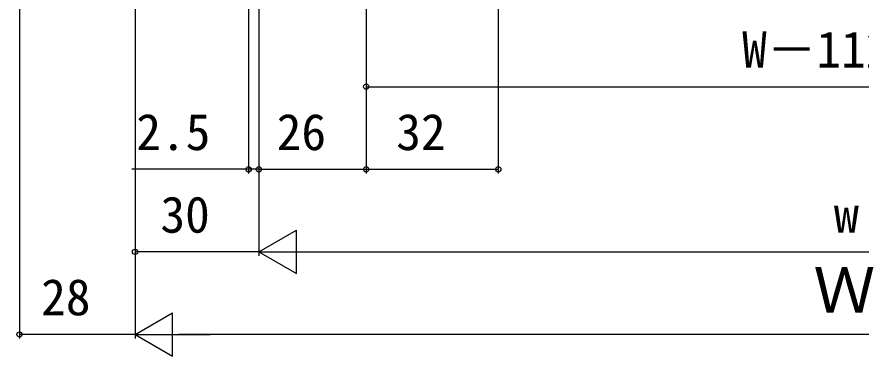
# Model space of a CAD drawing. Units: millimetres, scale not verified. Extents: x -525 to 525, y -783 to 779.
# Drawn here: x -204.3 to 0.2, y -447.9 to -365.8 of the extents above; entities that cross this region are included whole.
import ezdxf
from ezdxf.enums import TextEntityAlignment as Align

# ---------------------------------------------------------------- set-up
doc = ezdxf.new("R2010")
doc.units = ezdxf.units.MM
doc.header["$LTSCALE"] = 4
doc.layers.add('0-7_YKK_D', color=6, linetype='Continuous')
doc.styles.add('ＭＳ ゴシック', font='')
doc.styles.get('ＭＳ ゴシック').set_extended_font_data('MS Gothic')

msp = doc.modelspace()

# ---------------------------------------------------------------- linework, layer by layer
at = {"layer": '0-7_YKK_D'}
for p, q in [((-203.661, -190.197), (-203.661, -443.698)), ((-87.661, -225.697), (-87.661, -403.698)), ((-175.66, -240.197), (-175.66, -423.698)), ((-175.66, -240.197), (-175.66, -443.698)), ((-175.66, -240.197), (-175.66, -443.698)), ((-119.66, -240.197), (-119.66, -403.698)), ((-119.66, -240.197), (-119.66, -403.698)), ((-119.66, -240.197), (-119.66, -383.698)), ((-148.161, -255.197), (-148.161, -403.698)), ((-145.66, -255.197), (-145.66, -403.698)), ((-145.66, -255.197), (-145.66, -423.698)), ((-145.66, -255.197), (-145.66, -403.698)), ((-145.66, -255.197), (-145.66, -423.698)), ((-119.66, -382.698), (118.34, -382.698)), ((-148.161, -402.698), (-176.488, -402.698)), ((-145.66, -402.698), (-148.161, -402.698)), ((-145.66, -402.698), (-143.11, -402.698)), ((-145.66, -402.698), (-119.66, -402.698)), ((-119.66, -402.698), (-87.661, -402.698)), ((-145.66, -422.698), (-136.567, -417.448)), ((-136.567, -427.948), (-136.567, -417.448)), ((-145.66, -422.698), (-175.66, -422.698)), ((-145.66, -422.698), (-136.567, -427.948)), ((-145.66, -422.698), (-127.473, -422.698)), ((-135.16, -422.698), (133.84, -422.698)), ((-175.66, -442.698), (-166.567, -437.448)), ((-166.567, -447.948), (-166.567, -437.448)), ((-175.66, -442.698), (-203.661, -442.698)), ((-175.66, -442.698), (-166.567, -447.948)), ((-175.66, -442.698), (-157.473, -442.698)), ((163.84, -442.698), (-165.16, -442.698))]:
    msp.add_line(p, q, dxfattribs=at)
for centre in [(-119.66, -382.698), (-148.161, -402.698), (-145.66, -402.698), (-145.66, -402.698), (-119.66, -402.698), (-119.66, -402.698), (-87.661, -402.698), (-175.66, -422.698), (-203.661, -442.698)]:
    msp.add_circle(centre, 0.637, dxfattribs=at)

# ---------------------------------------------------------------- texts
at = {"layer": '0-7_YKK_D', "style": 'ＭＳ ゴシック'}
for s, height, p in [('W－112', 8.798, (-28.58, -380.698)), ('2.5', 8.798, (-175.374, -400.698)), ('26', 8.798, (-141.353, -400.698)), ('32', 8.798, (-112.388, -400.698)), ('30', 8.798, (-169.524, -420.698)), ('w', 8.798, (-6.319, -420.698)), ('Ｗ', 11, (-11.313, -440.698)), ('28', 8.798, (-198.422, -440.698))]:
    msp.add_text(s, height=height, dxfattribs=at).set_placement(p, align=Align.BOTTOM_LEFT)

doc.saveas('drawing.dxf')
